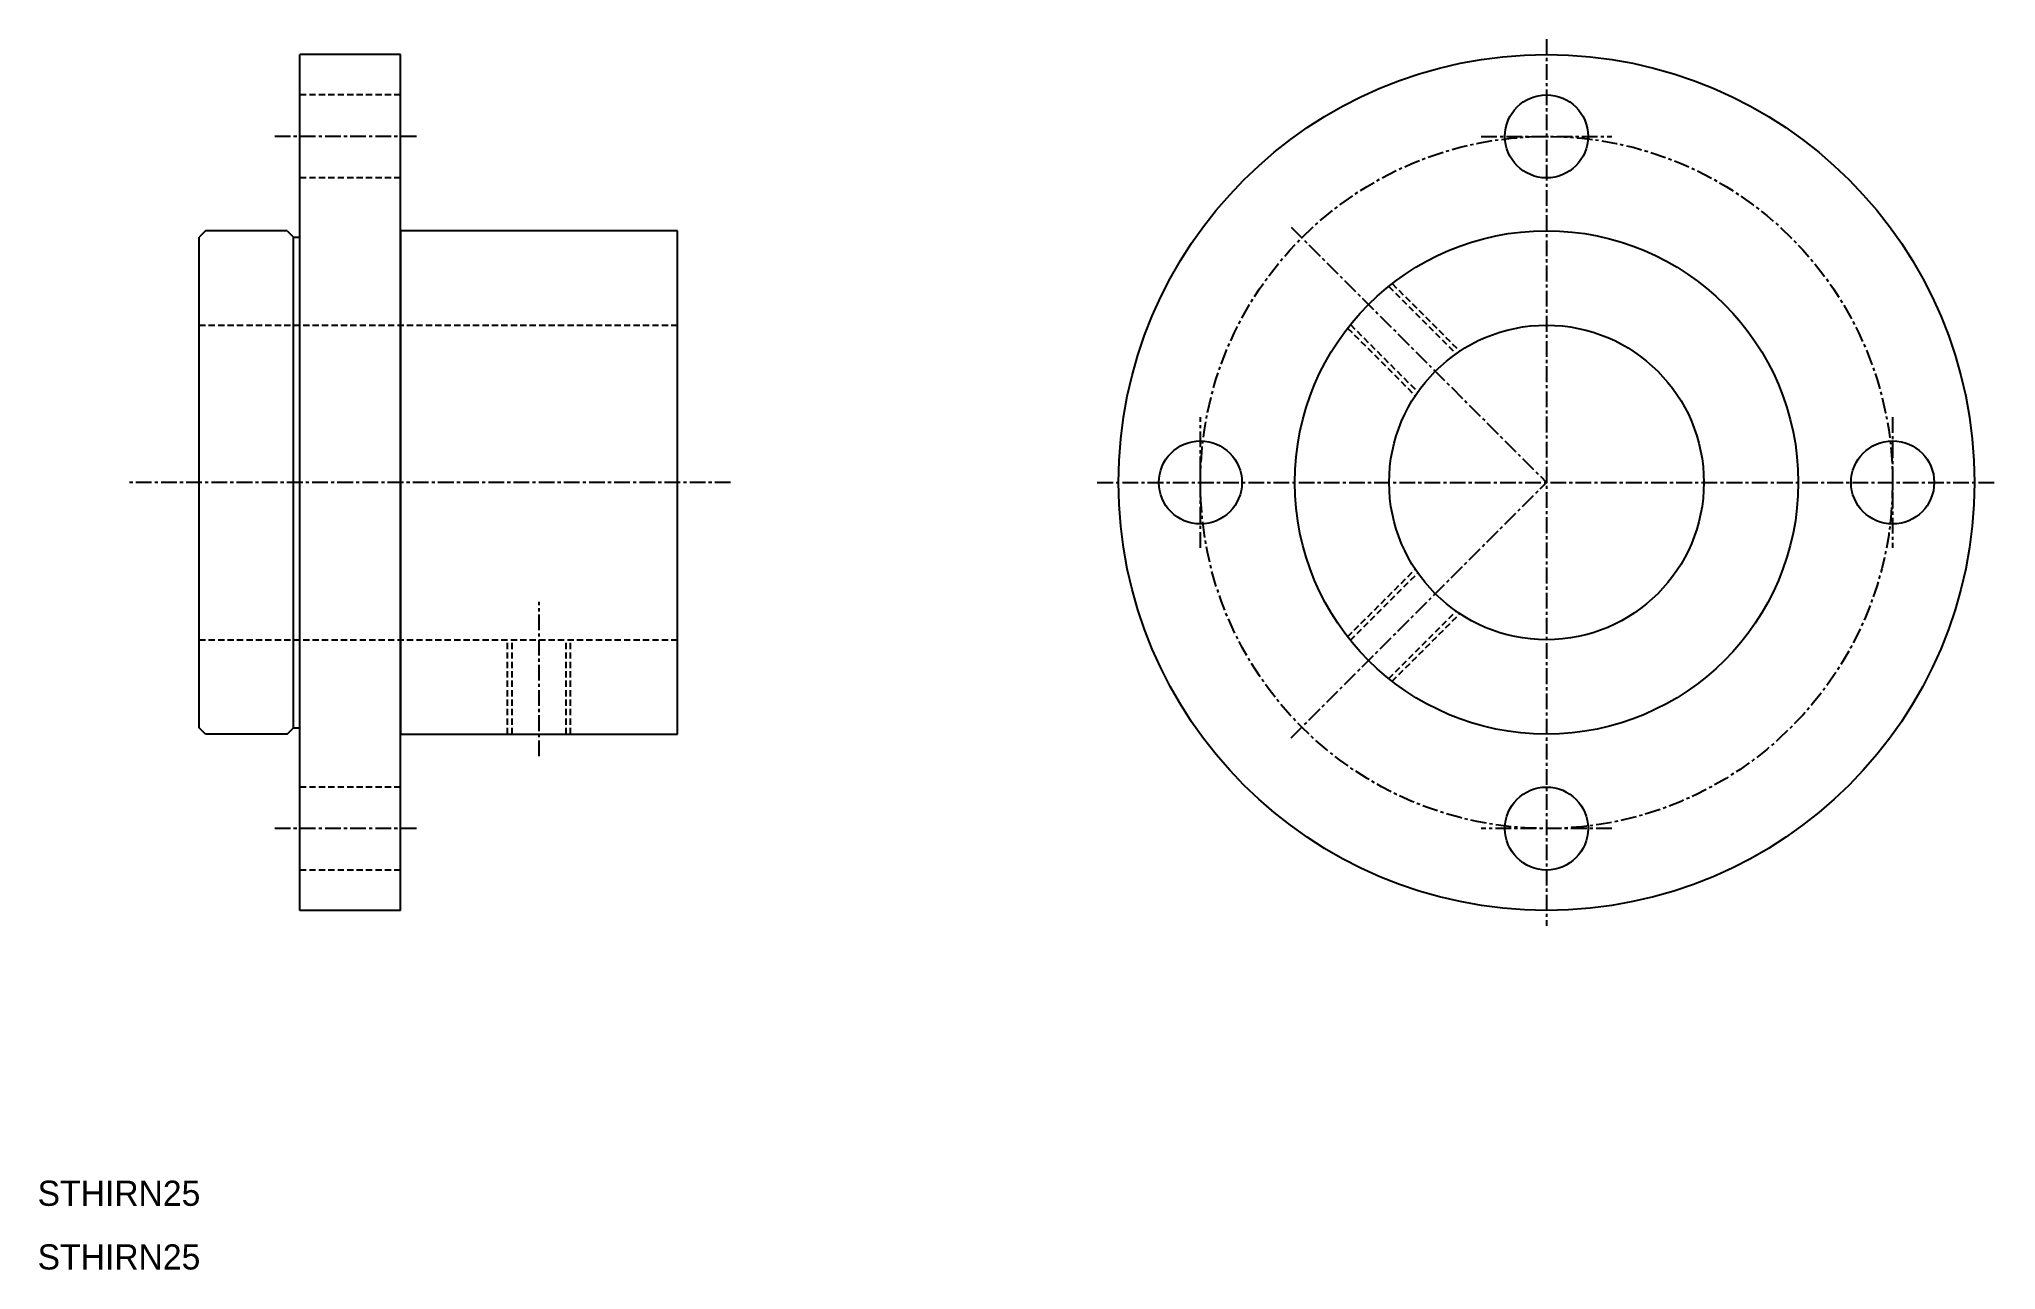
# Model space of a CAD drawing. Extents: x 10 to 166, y 10 to 108.
import ezdxf

# ---------------------------------------------------------------- set-up
doc = ezdxf.new("R2010")
doc.units = 0
doc.linetypes.add('CENTER', pattern=[2, 1.25, -0.25, 0.25, -0.25])
doc.linetypes.add('DASHED', pattern=[0.75, 0.5, -0.25])
doc.layers.get('0').update_dxf_attribs({"linetype": 'CONTINUOUS'})
doc.layers.add('CENTER', color=1, linetype='CENTER')

msp = doc.modelspace()

# ---------------------------------------------------------------- linework, layer by layer
at = {"color": 7, "linetype": 'CONTINUOUS'}
for p, q in [((30.84, 38.54), (30.84, 106.54)), ((38.84, 106.54), (30.84, 106.54)), ((38.84, 38.54), (38.84, 106.54)), ((23.34, 92.54), (22.84, 92.04)), ((22.84, 53.04), (22.84, 92.04)), ((29.84, 92.54), (23.34, 92.54)), ((29.84, 92.54), (30.34, 92.04)), ((30.34, 53.04), (30.34, 92.04)), ((30.34, 92.04), (30.84, 92.04)), ((60.84, 92.54), (38.84, 92.54)), ((38.84, 92.54), (38.84, 52.54)), ((60.84, 52.54), (60.84, 92.54)), ((23.34, 52.54), (22.84, 53.04)), ((29.84, 52.54), (30.34, 53.04)), ((30.34, 53.04), (30.84, 53.04)), ((29.84, 52.54), (23.34, 52.54)), ((38.84, 52.54), (60.84, 52.54)), ((38.84, 38.54), (30.84, 38.54))]:
    msp.add_line(p, q, dxfattribs=at)
at = {"color": 3, "linetype": 'DASHED'}
for p, q in [((38.84, 103.34), (30.84, 103.34)), ((38.84, 96.74), (30.84, 96.74)), ((117.34, 88.12), (122.7, 82.77)), ((117.62, 88.34), (122.99, 82.97)), ((22.84, 85.04), (60.84, 85.04)), ((114.08, 84.8), (119.45, 79.43)), ((114.3, 85.08), (119.66, 79.73)), ((114.08, 60.28), (119.45, 65.65)), ((114.3, 60), (119.66, 65.35)), ((117.34, 56.96), (122.7, 62.31)), ((117.62, 56.74), (122.99, 62.11)), ((22.84, 60.04), (60.84, 60.04)), ((47.34, 52.54), (47.34, 60.04)), ((47.69, 52.54), (47.69, 60.04)), ((51.99, 52.54), (51.99, 60.04)), ((52.34, 52.54), (52.34, 60.04)), ((38.84, 48.34), (30.84, 48.34)), ((38.84, 41.74), (30.84, 41.74))]:
    msp.add_line(p, q, dxfattribs=at)
at = {"color": 7, "linetype": 'CONTINUOUS'}
for centre, radius in [((129.88, 72.54), 34), ((129.88, 100.04), 3.3), ((129.88, 72.54), 20), ((129.88, 72.54), 12.5), ((102.38, 72.54), 3.3), ((157.38, 72.54), 3.3), ((129.88, 45.04), 3.3)]:
    msp.add_circle(centre, radius, dxfattribs=at)
at = {"layer": 'CENTER', "color": 1, "linetype": 'CENTER'}
for p, q in [((129.88, 107.77), (129.88, 37.31)), ((40.09, 100.04), (28.75, 100.04)), ((124.69, 100.04), (135.07, 100.04)), ((109.59, 92.83), (129.88, 72.54)), ((102.38, 67.35), (102.38, 77.73)), ((157.38, 77.73), (157.38, 67.35)), ((65.06, 72.54), (17.29, 72.54)), ((94.19, 72.54), (165.58, 72.54)), ((109.59, 52.24), (129.88, 72.54)), ((49.84, 50.79), (49.84, 63.05)), ((40.09, 45.04), (28.75, 45.04)), ((135.07, 45.04), (124.69, 45.04))]:
    msp.add_line(p, q, dxfattribs=at)
msp.add_circle((129.88, 72.54), 27.5, dxfattribs=at)

# ---------------------------------------------------------------- texts
at = {"color": 7, "linetype": 'CONTINUOUS'}
for p in [(10, 15.06), (10, 10)]:
    msp.add_text('STHIRN25', height=2, dxfattribs=at).set_placement(p)

doc.saveas('drawing.dxf')
